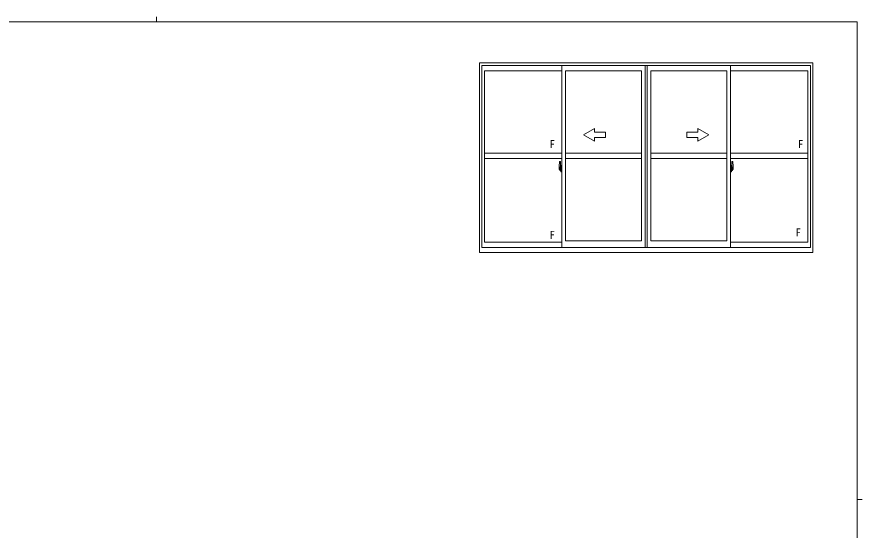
# Model space of a CAD drawing. Units: millimetres on the paper. Extents: x -420 to 373, y -297 to 267.
# Drawn here: x -109.5 to 355.1, y -14.9 to 267.2 of the extents above; entities that cross this region are included whole.
import ezdxf
from ezdxf.enums import TextEntityAlignment as Align

# ---------------------------------------------------------------- set-up
doc = ezdxf.new("R2010")
doc.units = ezdxf.units.MM
doc.linetypes.add('CHAIN2', pattern=[12, 9, -1, 1, -1])
doc.layers.add('0-1_YKK_ZWAK', color=7, linetype='Continuous', lineweight=9)
doc.layers.add('0-6_YKK_A1', color=4, linetype='Continuous', lineweight=9)
doc.styles.add('ＭＳ ゴシック', font='')
doc.styles.get('ＭＳ ゴシック').set_extended_font_data('MS Gothic')

msp = doc.modelspace()

# ---------------------------------------------------------------- linework, layer by layer
at = {"layer": '0-1_YKK_ZWAK'}
for p, q in [((-32.686, 267.2), (-32.686, 264.4)), ((352.3, 264.4), (-417.7, 264.4)), ((352.3, 264.4), (352.3, -260.6)), ((352.3, 1.9), (355.1, 1.9))]:
    msp.add_line(p, q, dxfattribs=at)
at = {"layer": '0-6_YKK_A1'}
for p, q in [((144.786, 241.915), (144.786, 137.664)), ((328.036, 241.915), (144.786, 241.915)), ((328.036, 241.915), (328.036, 137.664)), ((146.036, 240.415), (146.036, 140.414)), ((326.786, 240.415), (146.036, 240.415)), ((147.586, 237.564), (147.586, 143.364)), ((190.036, 237.564), (147.586, 237.564)), ((190.036, 140.414), (190.036, 240.415)), ((233.786, 237.564), (192.036, 237.564)), ((192.036, 144.115), (192.036, 237.564)), ((233.786, 144.115), (233.786, 237.564)), ((235.786, 140.414), (235.786, 240.415)), ((237.036, 140.414), (237.036, 240.415)), ((237.036, 140.414), (237.036, 240.415)), ((239.036, 237.564), (280.786, 237.564)), ((239.036, 144.115), (239.036, 237.564)), ((280.786, 144.115), (280.786, 237.564)), ((282.786, 140.414), (282.786, 240.415)), ((282.786, 237.564), (325.236, 237.564)), ((325.236, 237.564), (325.236, 143.364)), ((326.786, 240.415), (326.786, 140.414)), ((202.036, 202.339), (208.036, 205.804)), ((208.036, 203.839), (208.036, 205.804)), ((264.786, 203.839), (264.786, 205.804)), ((270.786, 202.339), (264.786, 205.804)), ((202.036, 202.339), (208.036, 198.875)), ((208.036, 203.839), (214.036, 203.839)), ((208.036, 198.875), (208.036, 200.839)), ((214.036, 200.839), (208.036, 200.839)), ((214.036, 203.839), (214.036, 200.839)), ((258.786, 203.839), (258.786, 200.839)), ((264.786, 203.839), (258.786, 203.839)), ((258.786, 200.839), (264.786, 200.839)), ((270.786, 202.339), (264.786, 198.875)), ((264.786, 198.875), (264.786, 200.839)), ((190.036, 192.34), (147.586, 192.34)), ((233.786, 192.34), (192.036, 192.34)), ((239.036, 192.34), (280.786, 192.34)), ((282.786, 192.34), (325.236, 192.34)), ((190.036, 189.34), (147.586, 189.34)), ((188.877, 187.752), (189.31, 187.768)), ((189.336, 187.742), (189.336, 184.483)), ((233.786, 189.34), (192.036, 189.34)), ((239.036, 189.34), (280.786, 189.34)), ((282.786, 189.34), (325.236, 189.34)), ((283.486, 187.742), (283.486, 184.483)), ((283.945, 187.752), (283.512, 187.768)), ((188.636, 185.498), (188.636, 183.281)), ((188.684, 183.231), (188.891, 183.224)), ((188.836, 183.576), (188.836, 184.635)), ((189.223, 184.635), (188.836, 184.635)), ((188.837, 183.536), (188.836, 183.573)), ((188.861, 183.583), (188.861, 184.563)), ((188.861, 184.563), (189.223, 184.563)), ((189.106, 183.396), (188.891, 183.396)), ((188.891, 183.396), (188.891, 183.224)), ((188.926, 183.327), (188.891, 183.327)), ((188.926, 183.368), (189.161, 183.368)), ((188.926, 183.279), (188.926, 183.368)), ((188.926, 183.133), (188.926, 183.149)), ((188.926, 183.133), (189.215, 183.133)), ((189.014, 182.861), (189.003, 182.877)), ((189.036, 182.83), (189.014, 182.861)), ((189.036, 182.88), (189.036, 182.83)), ((189.223, 182.83), (189.036, 182.83)), ((189.061, 182.905), (189.223, 182.905)), ((189.146, 183.403), (189.106, 183.403)), ((189.106, 183.403), (189.106, 183.368)), ((189.321, 184.186), (189.146, 184.186)), ((189.146, 184.186), (189.146, 183.368)), ((189.161, 183.855), (189.146, 183.855)), ((189.161, 183.741), (189.161, 183.939)), ((189.161, 183.74), (189.161, 183.741)), ((189.161, 183.666), (189.161, 183.74)), ((189.161, 183.62), (189.161, 183.666)), ((189.161, 183.666), (189.261, 183.666)), ((189.161, 183.373), (189.161, 183.427)), ((189.161, 183.427), (189.261, 183.427)), ((189.161, 183.368), (189.161, 183.373)), ((189.161, 183.373), (189.261, 183.373)), ((189.161, 183.368), (189.261, 183.368)), ((189.161, 183.148), (189.161, 183.149)), ((189.185, 183.138), (189.161, 183.148)), ((189.196, 183.135), (189.185, 183.138)), ((189.207, 183.133), (189.196, 183.135)), ((189.224, 183.133), (189.207, 183.133)), ((189.239, 183.138), (189.224, 183.133)), ((189.25, 183.146), (189.239, 183.138)), ((189.261, 183.327), (189.249, 183.327)), ((189.255, 183.151), (189.25, 183.146)), ((189.258, 183.158), (189.255, 183.151)), ((189.261, 184.526), (189.261, 184.186)), ((189.261, 184.358), (189.261, 184.408)), ((189.261, 184.186), (189.261, 183.964)), ((189.261, 184.186), (189.261, 183.964)), ((189.336, 184.068), (189.261, 184.068)), ((189.261, 183.964), (189.431, 183.964)), ((189.261, 183.766), (189.431, 183.766)), ((189.431, 183.741), (189.261, 183.741)), ((189.261, 183.666), (189.261, 183.74)), ((189.261, 183.74), (189.261, 182.943)), ((189.261, 183.62), (189.261, 183.666)), ((189.261, 183.427), (189.261, 183.62)), ((189.261, 183.597), (189.261, 183.327)), ((189.261, 183.373), (189.261, 183.427)), ((189.261, 183.368), (189.261, 183.373)), ((189.261, 183.225), (189.261, 183.174)), ((189.336, 184.483), (189.321, 184.483)), ((189.321, 184.483), (189.321, 184.186)), ((189.336, 184.523), (189.336, 183.964)), ((189.336, 183.964), (189.336, 184.317)), ((189.336, 184.026), (189.336, 184.26)), ((189.336, 183.741), (189.336, 182.943)), ((189.336, 183.22), (189.336, 183.741)), ((189.361, 184.342), (189.461, 184.343)), ((189.461, 183.193), (189.361, 183.195)), ((189.431, 183.964), (189.431, 183.766)), ((189.431, 183.766), (189.431, 183.741)), ((189.461, 185.448), (189.461, 184.543)), ((189.586, 184.543), (189.461, 184.543)), ((189.461, 184.176), (189.461, 184.489)), ((189.465, 184.149), (189.461, 184.176)), ((189.461, 183.369), (189.469, 183.398)), ((189.461, 183.361), (189.461, 183.369)), ((189.461, 183.048), (189.461, 183.361)), ((189.586, 182.993), (189.461, 182.993)), ((189.461, 182.088), (189.461, 182.993)), ((189.478, 184.122), (189.465, 184.149)), ((189.469, 183.398), (189.475, 183.411)), ((189.475, 183.411), (189.485, 183.423)), ((189.49, 184.11), (189.478, 184.122)), ((189.611, 184.518), (189.485, 184.514)), ((189.485, 183.423), (189.493, 183.429)), ((189.611, 183.018), (189.485, 183.023)), ((189.486, 184.518), (189.486, 184.543)), ((189.611, 184.518), (189.486, 184.518)), ((189.611, 183.018), (189.486, 183.018)), ((189.486, 183.018), (189.486, 182.993)), ((189.5, 184.104), (189.49, 184.11)), ((189.493, 183.429), (189.504, 183.433)), ((189.509, 184.103), (189.5, 184.104)), ((189.504, 183.433), (189.509, 183.434)), ((189.509, 184.103), (189.509, 184.103)), ((189.509, 184.103), (189.509, 183.434)), ((189.586, 185.498), (189.511, 185.498)), ((189.586, 182.038), (189.511, 182.038)), ((189.521, 184.102), (189.521, 183.085)), ((190.006, 184.142), (189.546, 184.126)), ((189.546, 183.061), (190.006, 183.044)), ((189.586, 185.498), (189.586, 184.543)), ((189.586, 185.473), (189.611, 185.473)), ((189.586, 183.168), (189.586, 183.111)), ((189.586, 182.038), (189.586, 182.993)), ((189.586, 182.063), (189.611, 182.063)), ((189.611, 185.504), (190.036, 185.518)), ((189.611, 185.504), (189.611, 184.518)), ((189.611, 185.473), (189.611, 184.518)), ((189.961, 183.193), (189.611, 183.193)), ((189.611, 183.086), (189.961, 183.086)), ((189.611, 182.063), (189.611, 183.018)), ((189.611, 183.018), (189.611, 182.033)), ((189.611, 182.033), (190.036, 182.018)), ((189.691, 184.258), (189.691, 184.188)), ((189.876, 184.283), (189.716, 184.283)), ((189.716, 184.163), (189.876, 184.163)), ((189.901, 184.258), (189.901, 184.188)), ((189.986, 183.168), (189.986, 183.111)), ((190.021, 184.128), (190.021, 184.122)), ((190.021, 184.128), (190.021, 183.059)), ((190.036, 183.906), (190.021, 183.906)), ((190.036, 183.581), (190.021, 183.581)), ((190.036, 185.518), (190.036, 182.018)), ((282.786, 185.518), (282.786, 182.018)), ((283.211, 185.504), (282.786, 185.518)), ((282.786, 183.906), (282.801, 183.906)), ((282.786, 183.581), (282.801, 183.581)), ((283.211, 182.033), (282.786, 182.018)), ((282.801, 184.128), (282.801, 184.122)), ((282.801, 184.128), (282.801, 183.059)), ((282.816, 184.142), (283.276, 184.126)), ((283.276, 183.061), (282.816, 183.044)), ((282.836, 183.168), (282.836, 183.111)), ((282.861, 183.193), (283.211, 183.193)), ((283.211, 183.086), (282.861, 183.086)), ((282.921, 184.258), (282.921, 184.188)), ((282.946, 184.283), (283.106, 184.283)), ((283.106, 184.163), (282.946, 184.163)), ((283.131, 184.258), (283.131, 184.188)), ((283.211, 185.504), (283.211, 184.518)), ((283.236, 185.473), (283.211, 185.473)), ((283.211, 185.473), (283.211, 184.518)), ((283.211, 184.518), (283.336, 184.518)), ((283.211, 184.518), (283.337, 184.514)), ((283.211, 183.018), (283.337, 183.023)), ((283.211, 183.018), (283.336, 183.018)), ((283.211, 182.063), (283.211, 183.018)), ((283.211, 183.018), (283.211, 182.033)), ((283.236, 182.063), (283.211, 182.063)), ((283.236, 185.498), (283.311, 185.498)), ((283.236, 185.498), (283.236, 184.543)), ((283.236, 184.543), (283.361, 184.543)), ((283.236, 183.168), (283.236, 183.111)), ((283.236, 182.993), (283.361, 182.993)), ((283.236, 182.038), (283.236, 182.993)), ((283.236, 182.038), (283.311, 182.038)), ((283.301, 184.102), (283.301, 183.085)), ((283.313, 184.103), (283.322, 184.104)), ((283.313, 184.103), (283.313, 184.103)), ((283.313, 184.103), (283.313, 183.434)), ((283.318, 183.433), (283.313, 183.434)), ((283.329, 183.429), (283.318, 183.433)), ((283.322, 184.104), (283.332, 184.11)), ((283.337, 183.423), (283.329, 183.429)), ((283.332, 184.11), (283.344, 184.122)), ((283.336, 184.518), (283.336, 184.543)), ((283.336, 183.018), (283.336, 182.993)), ((283.346, 183.411), (283.337, 183.423)), ((283.344, 184.122), (283.357, 184.149)), ((283.353, 183.398), (283.346, 183.411)), ((283.361, 183.369), (283.353, 183.398)), ((283.357, 184.149), (283.361, 184.176)), ((283.361, 185.448), (283.361, 184.543)), ((283.361, 184.176), (283.361, 184.489)), ((283.461, 184.342), (283.361, 184.343)), ((283.361, 183.361), (283.361, 183.369)), ((283.361, 183.048), (283.361, 183.361)), ((283.361, 183.193), (283.461, 183.195)), ((283.361, 182.088), (283.361, 182.993)), ((283.391, 183.964), (283.391, 183.766)), ((283.561, 183.964), (283.391, 183.964)), ((283.391, 183.766), (283.391, 183.741)), ((283.561, 183.766), (283.391, 183.766)), ((283.391, 183.741), (283.561, 183.741)), ((283.486, 184.523), (283.486, 183.964)), ((283.486, 184.483), (283.501, 184.483)), ((283.486, 183.964), (283.486, 184.317)), ((283.486, 184.026), (283.486, 184.26)), ((283.486, 184.068), (283.561, 184.068)), ((283.486, 183.741), (283.486, 182.943)), ((283.486, 183.22), (283.486, 183.741)), ((283.501, 184.483), (283.501, 184.186)), ((283.501, 184.186), (283.676, 184.186)), ((283.561, 184.526), (283.561, 184.186)), ((283.561, 184.358), (283.561, 184.408)), ((283.561, 184.186), (283.561, 183.964)), ((283.561, 184.186), (283.561, 183.964)), ((283.561, 183.666), (283.561, 183.74)), ((283.561, 183.74), (283.561, 182.943)), ((283.561, 183.62), (283.561, 183.666)), ((283.661, 183.666), (283.561, 183.666)), ((283.561, 183.427), (283.561, 183.62)), ((283.561, 183.597), (283.561, 183.327)), ((283.561, 183.373), (283.561, 183.427)), ((283.661, 183.427), (283.561, 183.427)), ((283.561, 183.368), (283.561, 183.373)), ((283.661, 183.373), (283.561, 183.373)), ((283.661, 183.368), (283.561, 183.368)), ((283.561, 183.327), (283.573, 183.327)), ((283.561, 183.225), (283.561, 183.174)), ((283.564, 183.158), (283.567, 183.151)), ((283.567, 183.151), (283.572, 183.146)), ((283.572, 183.146), (283.583, 183.138)), ((283.583, 183.138), (283.598, 183.133)), ((283.598, 183.133), (283.615, 183.133)), ((283.599, 184.635), (283.986, 184.635)), ((283.961, 184.563), (283.599, 184.563)), ((283.761, 182.905), (283.599, 182.905)), ((283.599, 182.83), (283.786, 182.83)), ((283.896, 183.133), (283.607, 183.133)), ((283.615, 183.133), (283.626, 183.135)), ((283.626, 183.135), (283.637, 183.138)), ((283.637, 183.138), (283.661, 183.148)), ((283.661, 183.741), (283.661, 183.939)), ((283.661, 183.855), (283.676, 183.855)), ((283.661, 183.74), (283.661, 183.741)), ((283.661, 183.666), (283.661, 183.74)), ((283.661, 183.62), (283.661, 183.666)), ((283.661, 183.373), (283.661, 183.427)), ((283.661, 183.368), (283.661, 183.373)), ((283.896, 183.368), (283.661, 183.368)), ((283.661, 183.148), (283.661, 183.149)), ((283.676, 184.186), (283.676, 183.368)), ((283.676, 183.403), (283.716, 183.403)), ((283.716, 183.403), (283.716, 183.368)), ((283.716, 183.396), (283.931, 183.396)), ((283.786, 182.88), (283.786, 182.83)), ((283.786, 182.83), (283.808, 182.861)), ((283.808, 182.861), (283.819, 182.877)), ((283.896, 183.279), (283.896, 183.368)), ((283.896, 183.327), (283.931, 183.327)), ((283.896, 183.133), (283.896, 183.149)), ((283.931, 183.396), (283.931, 183.224)), ((284.138, 183.231), (283.931, 183.224)), ((283.961, 183.583), (283.961, 184.563)), ((283.985, 183.536), (283.986, 183.573)), ((283.986, 183.576), (283.986, 184.635)), ((284.186, 185.498), (284.186, 183.281)), ((192.036, 144.115), (233.786, 144.115)), ((146.036, 140.414), (326.786, 140.414)), ((147.586, 143.364), (190.036, 143.364)), ((282.786, 143.364), (325.236, 143.364)), ((144.786, 137.664), (328.036, 137.664))]:
    msp.add_line(p, q, dxfattribs=at)
at = {"layer": '0-6_YKK_A1', "linetype": 'CHAIN2'}
for p, q in [((190.201, 183.593), (188.446, 183.593)), ((282.621, 183.593), (284.376, 183.593))]:
    msp.add_line(p, q, dxfattribs=at)
at = {"layer": '0-6_YKK_A1'}
for points in [[(280.786, 144.115), (239.036, 144.115), (239.036, 237.564)], [(188.837, 183.526), (188.836, 183.573), (188.836, 183.576)], [(188.926, 183.149), (188.926, 183.279), (189.161, 183.279)], [(189.261, 183.964), (189.19, 183.957), (189.161, 183.939)], [(189.261, 183.766), (189.19, 183.759), (189.161, 183.741)], [(189.161, 183.74), (189.261, 183.74), (189.261, 183.741)], [(189.161, 183.427), (189.161, 183.62), (189.261, 183.62)], [(189.258, 183.158), (189.26, 183.166), (189.261, 183.174)], [(189.261, 183.368), (189.261, 183.237), (189.261, 183.225)], [(189.523, 184.11), (189.521, 184.106), (189.521, 184.102)], [(189.521, 183.085), (189.521, 183.081), (189.523, 183.076)], [(190.021, 184.128), (190.019, 184.135), (190.013, 184.141), (190.005, 184.142)], [(190.005, 183.044), (190.013, 183.046), (190.019, 183.051), (190.021, 183.059)], [(282.801, 184.128), (282.803, 184.135), (282.809, 184.141), (282.817, 184.142)], [(282.817, 183.044), (282.809, 183.046), (282.803, 183.051), (282.801, 183.059)], [(283.299, 184.11), (283.301, 184.106), (283.301, 184.102)], [(283.301, 183.085), (283.301, 183.081), (283.299, 183.076)], [(283.561, 183.964), (283.632, 183.957), (283.661, 183.939)], [(283.561, 183.766), (283.632, 183.759), (283.661, 183.741)], [(283.661, 183.74), (283.561, 183.74), (283.561, 183.741)], [(283.661, 183.427), (283.661, 183.62), (283.561, 183.62)], [(283.561, 183.368), (283.561, 183.237), (283.561, 183.225)], [(283.564, 183.158), (283.562, 183.166), (283.561, 183.174)], [(283.896, 183.149), (283.896, 183.279), (283.661, 183.279)], [(283.985, 183.526), (283.986, 183.573), (283.986, 183.576)]]:
    msp.add_lwpolyline(points, dxfattribs=at)
for centre, radius, start, end in [((201.886, 185.457), 13.25, 170.20653, 179.82143), ((188.878, 187.702), 0.05, 91.99998, 170.20653), ((189.311, 187.742), 0.025, 0, 91.99998), ((283.511, 187.742), 0.025, 88, 180), ((283.944, 187.702), 0.05, 9.79346, 88), ((270.936, 185.457), 13.25, 0.17856, 9.79346), ((188.686, 183.281), 0.05, 180, 268), ((188.861, 184.588), 0.025, 180, 270), ((190.312, 183.574), 1.476, 179.91893, 190.81317), ((190.144, 183.515), 1.307, 179.53619, 192.85144), ((190.333, 183.543), 1.472, 178.42075, 189.33089), ((189.785, 183.437), 0.933, 188.62914, 193.15749), ((190.144, 183.515), 1.307, 192.85144, 209.23122), ((189.785, 183.437), 0.933, 193.15749, 216.6329), ((189.746, 183.457), 0.88, 189.98209, 192.05296), ((189.746, 183.457), 0.88, 192.05296, 218.82617), ((189.061, 182.88), 0.025, 90, 180), ((189.166, 183.374), 0.095, 266.91231, 356.74059), ((189.223, 184.523), 0.113, 0, 90), ((189.223, 184.526), 0.0375, 0, 90), ((189.223, 182.943), 0.113, 270, 0), ((189.223, 182.943), 0.0375, 270, 0), ((189.361, 184.317), 0.025, 91, 180), ((189.361, 183.22), 0.025, 180, 269.00002), ((189.511, 185.448), 0.05, 90, 180), ((189.486, 184.489), 0.025, 91.99998, 180), ((189.486, 183.048), 0.025, 180, 268), ((189.511, 182.088), 0.05, 180, 270), ((189.546, 184.101), 0.0254, 88.99205, 157.90245), ((189.546, 183.086), 0.0256, 202.43822, 270.66725), ((189.611, 183.168), 0.025, 90, 180), ((189.611, 183.111), 0.025, 180, 270), ((189.716, 184.258), 0.025, 90, 180), ((189.716, 184.188), 0.025, 180, 270), ((189.876, 184.258), 0.025, 0, 90), ((189.876, 184.188), 0.025, 270, 0), ((189.961, 183.168), 0.025, 0, 90), ((189.961, 183.111), 0.025, 270, 0), ((282.861, 183.168), 0.025, 90, 180), ((282.861, 183.111), 0.025, 180, 270), ((282.946, 184.258), 0.025, 90, 180), ((282.946, 184.188), 0.025, 180, 270), ((283.106, 184.258), 0.025, 0, 90), ((283.106, 184.188), 0.025, 270, 0), ((283.211, 183.168), 0.025, 0, 90), ((283.211, 183.111), 0.025, 270, 0), ((283.276, 184.101), 0.0254, 22.09753, 91.00793), ((283.276, 183.086), 0.0256, 269.33273, 337.56177), ((283.311, 185.448), 0.05, 0, 90), ((283.311, 182.088), 0.05, 270, 0), ((283.336, 184.489), 0.025, 0, 88), ((283.336, 183.048), 0.025, 271.99998, 0), ((283.461, 184.317), 0.025, 0, 88.99998), ((283.461, 183.22), 0.025, 270.99997, 0), ((283.599, 184.523), 0.113, 90, 180), ((283.599, 182.943), 0.113, 180, 270), ((283.599, 184.526), 0.0375, 90, 180), ((283.656, 183.374), 0.095, 183.2594, 273.08768), ((283.599, 182.943), 0.0375, 180, 270), ((283.076, 183.457), 0.88, 321.17381, 347.94702), ((283.761, 182.88), 0.025, 0, 90), ((283.037, 183.437), 0.933, 323.36708, 346.8425), ((282.678, 183.515), 1.307, 330.76877, 347.14854), ((283.076, 183.457), 0.88, 347.94702, 350.0179), ((282.489, 183.543), 1.472, 350.6691, 1.57924), ((283.037, 183.437), 0.933, 346.8425, 351.37085), ((282.678, 183.515), 1.307, 347.14854, 0.46379), ((282.509, 183.574), 1.476, 349.18681, 0.08105), ((283.961, 184.588), 0.025, 270, 0), ((284.136, 183.281), 0.05, 272, 0)]:
    msp.add_arc(centre, radius, start, end, dxfattribs=at)

# ---------------------------------------------------------------- texts
at = {"layer": '0-6_YKK_A1', "color": 3, "style": 'ＭＳ ゴシック'}
for p in [(183.317, 193.736), (319.838, 193.736), (183.317, 143.848), (318.517, 145.253)]:
    msp.add_text('F', height=4.399, dxfattribs=at).set_placement(p, align=Align.BOTTOM_LEFT)

doc.saveas('drawing.dxf')
